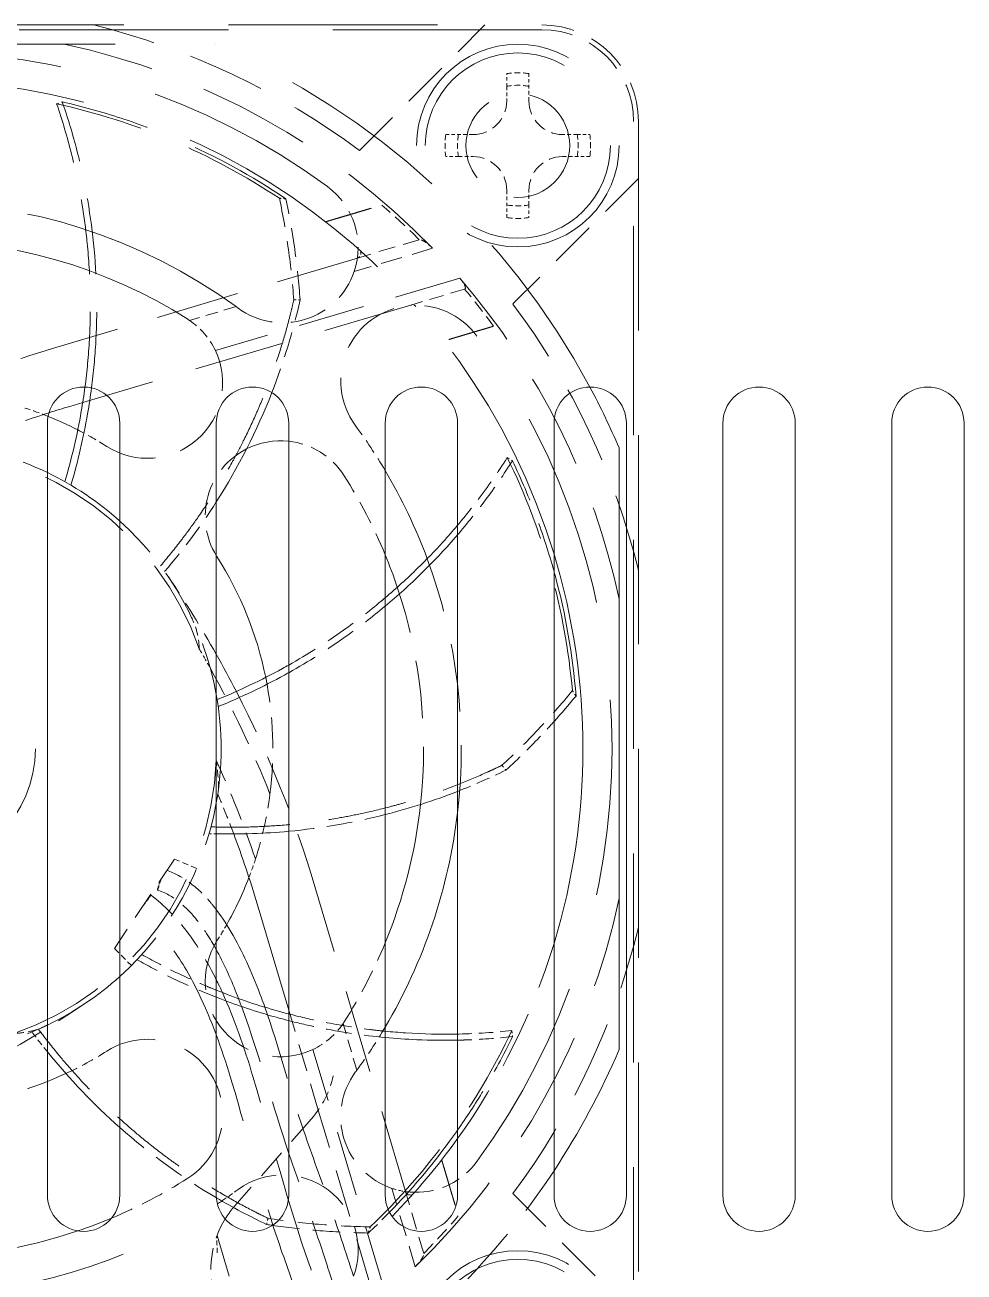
# Model space of a CAD drawing. Header units: millimetres. Extents: x 24 to 1656, y 24 to 1164.
# Drawn here: x 1317.8 to 1356.7, y 438.4 to 490.1 of the extents above; entities that cross this region are included whole.
import ezdxf

# ---------------------------------------------------------------- set-up
doc = ezdxf.new("R2010")
doc.units = ezdxf.units.MM
doc.header["$LTSCALE"] = 4
doc.linetypes.add('HIDDEN', pattern=[9.525, 6.35, -3.175])
doc.layers.add('가는파선_A3', color=7, linetype='HIDDEN', lineweight=13, true_color=0x008000)
doc.layers.add('굵은실선_A3', color=7, linetype='Continuous', lineweight=18)

msp = doc.modelspace()

# ---------------------------------------------------------------- linework, layer by layer
at = {"layer": '가는파선_A3', "ltscale": 0.341207}
for p, q in [((1287.192, 490.066), (1339.192, 490.066)), ((1339.192, 489.866), (1287.192, 489.866)), ((1342.992, 434.066), (1342.992, 486.066)), ((1343.192, 486.066), (1343.192, 434.066))]:
    msp.add_line(p, q, dxfattribs=at)
at = {"layer": '가는파선_A3', "ltscale": 0.07591}
for p, q in [((1331.627, 484.865), (1336.828, 490.066)), ((1343.192, 483.703), (1337.991, 478.501)), ((1337.991, 441.632), (1343.192, 436.43))]:
    msp.add_line(p, q, dxfattribs=at)
at = {"layer": '가는파선_A3', "ltscale": 0.327214}
msp.add_line((1300.725, 489.266), (1325.659, 489.266), dxfattribs=at)
at = {"layer": '가는파선_A3', "ltscale": 0.005341}
for p, q in [((1337.734, 487.524), (1337.734, 488.051)), ((1338.649, 488.051), (1338.649, 487.524)), ((1335.208, 485.524), (1335.734, 485.524)), ((1340.65, 485.524), (1341.176, 485.524)), ((1335.734, 484.609), (1335.208, 484.609)), ((1341.176, 484.609), (1340.65, 484.609)), ((1337.734, 482.082), (1337.734, 482.609)), ((1338.649, 482.609), (1338.649, 482.082))]:
    msp.add_line(p, q, dxfattribs=at)
at = {"layer": '가는파선_A3', "ltscale": 0.006104}
for p, q in [((1337.734, 487.524), (1337.734, 486.924)), ((1338.649, 486.924), (1338.649, 487.524)), ((1336.334, 485.524), (1335.734, 485.524)), ((1340.65, 485.524), (1340.049, 485.524)), ((1335.734, 484.609), (1336.334, 484.609)), ((1340.049, 484.609), (1340.65, 484.609)), ((1337.734, 483.209), (1337.734, 482.609)), ((1338.649, 482.609), (1338.649, 483.209))]:
    msp.add_line(p, q, dxfattribs=at)
at = {"layer": '가는파선_A3', "ltscale": 0.003}
for p, q in [((1319.072, 486.796), (1319.308, 486.878)), ((1337.756, 472.135), (1337.967, 472.001)), ((1337.943, 448.386), (1337.97, 448.138))]:
    msp.add_line(p, q, dxfattribs=at)
at = {"layer": '가는파선_A3', "ltscale": 0.034912}
for p, q in [((1334.657, 480.809), (1331.409, 479.845)), ((1333.935, 438.601), (1332.971, 441.849))]:
    msp.add_line(p, q, dxfattribs=at)
at = {"layer": '가는파선_A3', "ltscale": 0.027514}
for p, q in [((1334.105, 481.167), (1331.543, 480.407)), ((1334.292, 439.153), (1333.532, 441.715))]:
    msp.add_line(p, q, dxfattribs=at)
at = {"layer": '가는파선_A3', "ltscale": 0.136128}
for p, q in [((1331.543, 480.407), (1318.905, 476.656)), ((1333.532, 441.715), (1329.781, 454.353))]:
    msp.add_line(p, q, dxfattribs=at)
at = {"layer": '가는파선_A3', "ltscale": 0.109068}
msp.add_line((1335.782, 479.578), (1325.654, 476.572), dxfattribs=at)
at = {"layer": '가는파선_A3', "ltscale": 0.023979}
msp.add_line((1335.988, 479.118), (1333.754, 478.455), dxfattribs=at)
at = {"layer": '가는파선_A3', "ltscale": 0.146491}
msp.add_line((1333.754, 478.455), (1320.154, 474.419), dxfattribs=at)
at = {"layer": '가는파선_A3', "ltscale": 0.020717}
for p, q in [((1326.514, 478.392), (1324.582, 477.819)), ((1331.518, 446.745), (1330.945, 448.676))]:
    msp.add_line(p, q, dxfattribs=at)
at = {"layer": '가는파선_A3', "ltscale": 0.046038}
msp.add_line((1323.962, 455.495), (1321.465, 451.793), dxfattribs=at)
at = {"layer": '가는파선_A3', "ltscale": 0.010233}
for p, q in [((1324.882, 455.104), (1323.962, 455.495)), ((1321.465, 451.793), (1322.172, 451.086))]:
    msp.add_line(p, q, dxfattribs=at)
at = {"layer": '가는파선_A3', "ltscale": 0.044533}
msp.add_line((1329.921, 445.096), (1328.692, 449.237), dxfattribs=at)
at = {"layer": '가는파선_A3', "ltscale": 0.106998}
msp.add_line((1332.647, 437.669), (1329.698, 447.604), dxfattribs=at)
at = {"layer": '가는파선_A3', "ltscale": 0.078388}
msp.add_line((1332.082, 437.814), (1329.921, 445.096), dxfattribs=at)
at = {"layer": '가는파선_A3', "ltscale": 0.049576}
msp.add_line((1329.639, 444.736), (1326.463, 441.127), dxfattribs=at)
at = {"layer": '가는파선_A3', "ltscale": 0.069604}
msp.add_line((1325.725, 439.901), (1327.645, 433.435), dxfattribs=at)
at = {"layer": '가는파선_A3', "ltscale": 0.346317}
for centre in [(1338.192, 485.066), (1338.192, 435.066)]:
    msp.add_circle(centre, 4.2, dxfattribs=at)
at = {"layer": '가는파선_A3', "ltscale": 0.316633}
for centre in [(1338.192, 485.066), (1338.192, 435.066)]:
    msp.add_circle(centre, 3.84, dxfattribs=at)
at = {"layer": '가는파선_A3', "ltscale": 0.139492}
msp.add_circle((1338.192, 485.066), 2.15, dxfattribs=at)
at = {"layer": '가는파선_A3', "ltscale": 0.412282}
msp.add_circle((1313.192, 460.066), 5, dxfattribs=at)
at = {"layer": '가는파선_A3', "ltscale": 0.126759}
for start, end in [(53.3738, 76.1376), (13.8624, 36.6262), (323.3738, 346.1376)]:
    msp.add_arc((1313.192, 460.066), 30.9, start, end, dxfattribs=at)
at = {"layer": '가는파선_A3', "ltscale": 0.064826}
msp.add_arc((1339.192, 486.066), 4, 0, 90, dxfattribs=at)
at = {"layer": '가는파선_A3', "ltscale": 0.06158}
msp.add_arc((1339.192, 486.066), 3.8, 0, 90, dxfattribs=at)
at = {"layer": '가는파선_A3', "ltscale": 0.320319}
for start, end in [(53.7147, 126.2853), (323.7147, 36.2853)]:
    msp.add_arc((1313.192, 460.066), 28.906, start, end, dxfattribs=at)
at = {"layer": '가는파선_A3', "ltscale": 0.182949}
for start, end in [(44.0192, 78.0212), (314.0192, 348.0212)]:
    msp.add_arc((1313.192, 460.066), 29.85, start, end, dxfattribs=at)
at = {"layer": '가는파선_A3', "ltscale": 0.281438}
msp.add_arc((1313.192, 460.066), 31.75, 28.1796, 66.8801, dxfattribs=at)
at = {"layer": '가는파선_A3', "ltscale": 0.009391}
for start, end in [(81.2853, 98.7147), (171.2853, 188.7147), (351.2853, 8.7147), (261.2853, 278.7147)]:
    msp.add_arc((1338.192, 485.066), 3.019, start, end, dxfattribs=at)
at = {"layer": '가는파선_A3', "ltscale": 0.370895}
msp.add_arc((1313.192, 460.066), 27.7, 16.9266, 163.0734, dxfattribs=at)
at = {"layer": '가는파선_A3', "ltscale": 0.009408}
for start, end in [(79.4566, 100.5434), (169.4566, 190.5434), (349.4566, 10.5434), (259.4566, 280.5434)]:
    msp.add_arc((1338.192, 485.066), 2.5, start, end, dxfattribs=at)
at = {"layer": '가는파선_A3', "ltscale": 0.022624}
for centre, start, end in [((1336.334, 486.924), 270, 0), ((1340.049, 486.924), 180, 270), ((1336.334, 483.209), 0, 90), ((1340.049, 483.209), 90, 180)]:
    msp.add_arc(centre, 1.4, start, end, dxfattribs=at)
at = {"layer": '가는파선_A3', "ltscale": 0.040725}
msp.add_arc((1328.449, 480.848), 3.125, 341.2781, 53.7147, dxfattribs=at)
at = {"layer": '가는파선_A3', "ltscale": 0.375188}
msp.add_arc((1313.192, 460.066), 22.656, 53.9852, 126.2853, dxfattribs=at)
at = {"layer": '가는파선_A3', "ltscale": 0.021731}
for start, end in [(45.2552, 49.3296), (315.2552, 319.3296)]:
    msp.add_arc((1313.192, 460.066), 29.709, start, end, dxfattribs=at)
at = {"layer": '가는파선_A3', "ltscale": 0.313504}
msp.add_arc((1313.192, 460.066), 21.094, 57.5559, 122.4441, dxfattribs=at)
at = {"layer": '가는파선_A3', "ltscale": 0.004292}
msp.add_arc((1331.486, 480.598), 0.2, 286.53, 48.2979, dxfattribs=at)
at = {"layer": '가는파선_A3', "ltscale": 0.060522}
for centre, start, end in [((1328.449, 480.848), 233.7147, 341.2781), ((1333.974, 444.809), 143.7147, 251.2781)]:
    msp.add_arc(centre, 3.125, start, end, dxfattribs=at)
at = {"layer": '가는파선_A3', "ltscale": 0.155157}
msp.add_arc((1313.192, 460.066), 29.85, 11.9788, 40.8184, dxfattribs=at)
at = {"layer": '가는파선_A3', "ltscale": 0.041487}
msp.add_arc((1303.787, 484.302), 25.996, 338.6243, 347.4944, dxfattribs=at)
at = {"layer": '가는파선_A3', "ltscale": 0.020058}
msp.add_arc((1313.192, 460.066), 29.709, 36.1247, 39.8869, dxfattribs=at)
at = {"layer": '가는파선_A3', "ltscale": 0.001005}
for start, end in [(53.7147, 53.9852), (323.7147, 323.9852)]:
    msp.add_arc((1313.192, 460.066), 22.656, start, end, dxfattribs=at)
at = {"layer": '가는파선_A3', "ltscale": 0.101347}
for centre, start, end in [((1333.974, 475.324), 36.2853, 216.2853), ((1322.832, 444.902), 302.4441, 122.4441)]:
    msp.add_arc(centre, 3.125, start, end, dxfattribs=at)
at = {"layer": '가는파선_A3', "ltscale": 0.002248}
msp.add_arc((1333.811, 478.263), 0.2, 41.4293, 106.53, dxfattribs=at)
at = {"layer": '가는파선_A3', "ltscale": 0.00081664}
for centre, start, end in [((1322.832, 475.231), 55.9294, 57.5559), ((1328.356, 450.427), 325.9294, 327.5559)]:
    msp.add_arc(centre, 3.125, start, end, dxfattribs=at)
at = {"layer": '가는파선_A3', "ltscale": 0.017089}
for centre, start, end in [((1322.832, 475.231), 25.4307, 55.9294), ((1328.356, 450.427), 295.4307, 325.9294)]:
    msp.add_arc(centre, 3.125, start, end, dxfattribs=at)
at = {"layer": '가는파선_A3', "ltscale": 0.083242}
for centre, start, end in [((1322.832, 475.231), 237.5559, 25.4307), ((1328.356, 450.427), 147.5559, 295.4307)]:
    msp.add_arc(centre, 3.125, start, end, dxfattribs=at)
at = {"layer": '가는파선_A3', "ltscale": 0.01046}
msp.add_arc((1313.192, 460.066), 14.844, 68.1401, 72.0846, dxfattribs=at)
at = {"layer": '가는파선_A3', "ltscale": 0.023106}
msp.add_arc((1313.192, 460.066), 22.656, 30.6059, 36.2853, dxfattribs=at)
at = {"layer": '가는파선_A3', "ltscale": 0.014275}
msp.add_arc((1313.192, 460.066), 14.844, 57.5559, 62.9255, dxfattribs=at)
at = {"layer": '가는파선_A3', "ltscale": 0.154256}
for start, end in [(19.384, 87.8532), (289.384, 357.8532)]:
    msp.add_arc((1313.192, 460.066), 12.5, start, end, dxfattribs=at)
at = {"layer": '가는파선_A3', "ltscale": 0.043143}
for start, end in [(64.3374, 83.2169), (276.7831, 295.6626)]:
    msp.add_arc((1313.192, 460.066), 12.7, start, end, dxfattribs=at)
at = {"layer": '가는파선_A3', "ltscale": 0.053277}
msp.add_arc((1328.356, 469.706), 3.125, 116.8058, 211.5142, dxfattribs=at)
at = {"layer": '가는파선_A3', "ltscale": 0.028861}
msp.add_arc((1328.356, 469.706), 3.125, 32.4441, 83.8294, dxfattribs=at)
at = {"layer": '가는파선_A3', "ltscale": 0.038053}
for start, end in [(22.4153, 32.4441), (327.5559, 337.5847)]:
    msp.add_arc((1313.192, 460.066), 21.094, start, end, dxfattribs=at)
at = {"layer": '가는파선_A3', "ltscale": 0.037095}
msp.add_arc((1303.787, 484.302), 25.996, 319.4865, 327.42, dxfattribs=at)
at = {"layer": '가는파선_A3', "ltscale": 0.086493}
for start, end in [(10.1818, 47.9876), (312.0124, 349.8182)]:
    msp.add_arc((1313.192, 460.066), 12.7, start, end, dxfattribs=at)
at = {"layer": '가는파선_A3', "ltscale": 0.110566}
msp.add_arc((1313.192, 460.066), 22.656, 353.267, 20.3507, dxfattribs=at)
at = {"layer": '가는파선_A3', "ltscale": 0.094194}
msp.add_arc((1313.192, 460.066), 21.094, 353.7186, 18.505, dxfattribs=at)
at = {"layer": '가는파선_A3', "ltscale": 0.009636}
msp.add_arc((1285.147, 441.101), 46.056, 28.9517, 30.1238, dxfattribs=at)
at = {"layer": '가는파선_A3', "ltscale": 0.050099}
msp.add_arc((1313.192, 460.066), 14.844, 352.7457, 11.4969, dxfattribs=at)
at = {"layer": '가는파선_A3', "ltscale": 0.022549}
msp.add_arc((1326.276, 482.531), 25.996, 291.2351, 296.0659, dxfattribs=at)
at = {"layer": '가는파선_A3', "ltscale": 0.028441}
msp.add_arc((1313.192, 460.066), 14.844, 342.0846, 352.7457, dxfattribs=at)
at = {"layer": '가는파선_A3', "ltscale": 0.041889}
msp.add_arc((1326.276, 482.531), 25.996, 275.3319, 284.2879, dxfattribs=at)
at = {"layer": '가는파선_A3', "ltscale": 0.002967}
msp.add_arc((1326.276, 482.531), 25.996, 268.058, 268.7121, dxfattribs=at)
at = {"layer": '가는파선_A3', "ltscale": 0.008303}
msp.add_arc((1313.192, 460.066), 14.844, 338.9459, 342.0846, dxfattribs=at)
at = {"layer": '가는파선_A3', "ltscale": 0.008038}
msp.add_arc((1313.192, 460.066), 14.844, 327.5559, 330.5957, dxfattribs=at)
at = {"layer": '가는파선_A3', "ltscale": 0.093593}
msp.add_arc((1313.192, 460.066), 27.7, 324.3187, 343.0734, dxfattribs=at)
at = {"layer": '가는파선_A3', "ltscale": 0.010711}
msp.add_arc((1338.913, 463.843), 25.996, 216.6294, 218.9353, dxfattribs=at)
at = {"layer": '가는파선_A3', "ltscale": 0.022001}
msp.add_arc((1313.192, 460.066), 22.656, 323.9852, 329.3941, dxfattribs=at)
at = {"layer": '가는파선_A3', "ltscale": 0.019978}
msp.add_arc((1313.192, 460.066), 14.844, 294.9444, 302.4441, dxfattribs=at)
at = {"layer": '가는파선_A3', "ltscale": 0.042595}
msp.add_arc((1313.192, 460.066), 14.844, 275.7998, 291.7481, dxfattribs=at)
at = {"layer": '가는파선_A3', "ltscale": 0.020763}
msp.add_arc((1326.636, 447.378), 4, 318.6553, 347.575, dxfattribs=at)
at = {"layer": '가는파선_A3', "ltscale": 0.051134}
msp.add_arc((1338.913, 463.843), 25.996, 228.5127, 239.4404, dxfattribs=at)
at = {"layer": '가는파선_A3', "ltscale": 0.030793}
msp.add_arc((1333.974, 444.809), 3.125, 268.9014, 323.7147, dxfattribs=at)
at = {"layer": '가는파선_A3', "ltscale": 0.097636}
msp.add_arc((1313.192, 460.066), 31.75, 309.5106, 326.579, dxfattribs=at)
at = {"layer": '가는파선_A3', "ltscale": 0.036754}
msp.add_arc((1313.192, 460.066), 21.094, 292.7567, 302.4441, dxfattribs=at)
at = {"layer": '가는파선_A3', "ltscale": 0.082489}
msp.add_arc((1328.449, 439.285), 3.125, 339.7456, 126.2853, dxfattribs=at)
at = {"layer": '가는파선_A3', "ltscale": 0.00847}
msp.add_arc((1313.192, 460.066), 22.656, 304.1879, 306.2853, dxfattribs=at)
at = {"layer": '가는파선_A3', "ltscale": 0.007195}
msp.add_arc((1333.974, 444.809), 3.125, 251.2781, 264.221, dxfattribs=at)
at = {"layer": '가는파선_A3', "ltscale": 0.001035}
msp.add_arc((1333.724, 441.772), 0.2, 196.53, 228.0059, dxfattribs=at)
at = {"layer": '가는파선_A3', "ltscale": 0.348959}
msp.add_arc((1313.192, 460.066), 22.656, 236.3772, 303.6228, dxfattribs=at)
at = {"layer": '가는파선_A3', "ltscale": 0.000870772}
msp.add_arc((1329.466, 438.484), 4, 138.6553, 140.001, dxfattribs=at)
at = {"layer": '가는파선_A3', "ltscale": 0.385675}
msp.add_arc((1313.192, 460.066), 27.7, 224.4088, 315.5912, dxfattribs=at)
at = {"layer": '가는파선_A3', "ltscale": 0.034641}
msp.add_arc((1329.466, 438.484), 4, 148.3727, 196.53, dxfattribs=at)
at = {"layer": '가는파선_A3', "ltscale": 0.143827}
msp.add_arc((1313.192, 460.066), 21.094, 250.8615, 288.6944, dxfattribs=at)
at = {"layer": '가는파선_A3', "ltscale": 0.05454}
msp.add_ellipse((1323.626, 450.075), major_axis=(-31.897, -15.101), ratio=0.753423, start_param=4.509621, end_param=4.660039, dxfattribs=at)
at = {"layer": '가는파선_A3', "ltscale": 0.040599}
msp.add_ellipse((1323.557, 450.07), major_axis=(-29.496, -14.079), ratio=0.73627, start_param=4.528631, end_param=4.649589, dxfattribs=at)
at = {"layer": '가는파선_A3', "ltscale": 0.0389}
msp.add_ellipse((1303.2, 449.632), major_axis=(15.101, -31.897), ratio=0.753423, start_param=1.665775, end_param=1.773251, dxfattribs=at)
at = {"layer": '가는파선_A3', "ltscale": 0.059453}
msp.add_ellipse((1303.368, 449.715), major_axis=(14.832, -31.314), ratio=0.747569, start_param=1.488529, end_param=1.654943, dxfattribs=at)
at = {"layer": '가는파선_A3', "ltscale": 0.090171}
msp.add_ellipse((1303.2, 449.632), major_axis=(15.101, -31.897), ratio=0.753423, start_param=1.368029, end_param=1.616169, dxfattribs=at)
at = {"layer": '가는파선_A3', "ltscale": 0.045501}
msp.add_ellipse((1303.38, 449.743), major_axis=(14.187, -29.879), ratio=0.737079, start_param=1.417025, end_param=1.55072, dxfattribs=at)
at = {"layer": '가는파선_A3', "ltscale": 0.018364}
msp.add_ellipse((1303.195, 449.701), major_axis=(14.079, -29.496), ratio=0.73627, start_param=1.453221, end_param=1.507997, dxfattribs=at)
at = {"layer": '가는파선_A3', "ltscale": 0.007962}
msp.add_ellipse((1323.384, 454.639), major_axis=(-0.133, -0.43), ratio=0.025683, start_param=6.204872, end_param=7.938655, dxfattribs=at)
at = {"layer": '가는파선_A3', "ltscale": 0.006446}
msp.add_ellipse((1323.384, 454.639), major_axis=(-0.133, -0.43), ratio=0.025683, start_param=4.797062, end_param=6.204872, dxfattribs=at)
at = {"layer": '가는파선_A3', "ltscale": 0.00587}
msp.add_ellipse((1322.713, 453.644), major_axis=(0.272, 0.359), ratio=0.013736, start_param=4.467641, end_param=5.751454, dxfattribs=at)
at = {"layer": '가는파선_A3', "ltscale": 0.008539}
msp.add_ellipse((1322.713, 453.644), major_axis=(0.272, 0.359), ratio=0.013736, start_param=5.751454, end_param=7.609233, dxfattribs=at)
at = {"layer": '가는파선_A3', "ltscale": 0.067132}
msp.add_ellipse((1302.758, 470.058), major_axis=(-31.897, -15.101), ratio=0.753423, start_param=1.588296, end_param=1.773251, dxfattribs=at)
at = {"layer": '가는파선_A3', "ltscale": 0.122886}
msp.add_open_spline([(1320.247, 475.059), (1320.334, 475.712), (1320.395, 476.368), (1320.467, 477.684), (1320.478, 478.344), (1320.449, 479.68), (1320.407, 480.357), (1320.288, 481.529), (1320.223, 482.028), (1320.025, 483.257), (1319.875, 483.985), (1319.516, 485.41), (1319.308, 486.108), (1319.072, 486.796)], degree=3, knots=[-1.187959, -1.187959, -1.187959, -1.187959, -0.990921, -0.990921, -0.793671, -0.793671, -0.591074, -0.591074, -0.440749, -0.440749, -0.218193, -0.218193, 0, 0, 0, 0], dxfattribs=at)
at = {"layer": '가는파선_A3', "ltscale": 0.169382}
for points in [[(1328.306, 482.883), (1326.906, 483.81), (1325.425, 484.607), (1322.318, 485.924), (1320.713, 486.435), (1319.072, 486.796)], [(1340.454, 462.476), (1340.306, 464.148), (1340.006, 465.803), (1339.098, 469.053), (1338.497, 470.627), (1337.756, 472.135)], [(1332.074, 440.254), (1333.288, 441.413), (1334.395, 442.679), (1336.37, 445.415), (1337.226, 446.867), (1337.943, 448.386)]]:
    msp.add_open_spline(points, degree=3, knots=[0.000005, 0.000005, 0.000005, 0.000005, 0.818078, 0.818078, 1.636149, 1.636149, 1.636149, 1.636149], dxfattribs=at)
at = {"layer": '가는파선_A3', "ltscale": 0.124129}
msp.add_open_spline([(1320.518, 475.024), (1320.602, 475.668), (1320.662, 476.314), (1320.734, 477.63), (1320.744, 478.299), (1320.698, 480.335), (1320.56, 481.697), (1320.195, 483.698), (1320.05, 484.351), (1319.713, 485.631), (1319.522, 486.258), (1319.308, 486.878)], degree=3, knots=[-1.201425, -1.201425, -1.201425, -1.201425, -1.006941, -1.006941, -0.806715, -0.806715, -0.397022, -0.397022, -0.196668, -0.196668, 0, 0, 0, 0], dxfattribs=at)
at = {"layer": '가는파선_A3', "ltscale": 0.170054}
msp.add_open_spline([(1328.574, 482.862), (1327.168, 483.81), (1325.678, 484.627), (1323.337, 485.641), (1322.549, 485.939), (1320.945, 486.465), (1320.129, 486.69), (1319.308, 486.878)], degree=3, knots=[0.000005, 0.000005, 0.000005, 0.000005, 0.823988, 0.823988, 1.234515, 1.234515, 1.647972, 1.647972, 1.647972, 1.647972], dxfattribs=at)
at = {"layer": '가는파선_A3', "ltscale": 0.047498}
for points in [[(1328.306, 482.883), (1328.457, 482.177), (1328.583, 481.469), (1328.683, 480.764), (1328.782, 480.064), (1328.856, 479.366), (1328.904, 478.672)], [(1340.454, 462.476), (1339.996, 461.917), (1339.521, 461.378), (1339.033, 460.86), (1338.547, 460.346), (1338.047, 459.853), (1337.535, 459.382)], [(1332.074, 440.254), (1331.351, 440.264), (1330.633, 440.299), (1329.924, 440.358), (1329.219, 440.417), (1328.521, 440.501), (1327.835, 440.608)]]:
    msp.add_open_spline(points, degree=3, knots=[-0.4606534, -0.4606534, -0.4606534, -0.4606534, -0.2296448, -0.2296448, -0.2296448, 0, 0, 0, 0], dxfattribs=at)
at = {"layer": '가는파선_A3', "ltscale": 0.003022}
for points in [[(1328.574, 482.862), (1328.484, 482.869), (1328.395, 482.876), (1328.306, 482.883)], [(1340.605, 462.254), (1340.555, 462.328), (1340.504, 462.402), (1340.454, 462.476)], [(1331.993, 439.998), (1332.02, 440.083), (1332.047, 440.169), (1332.074, 440.254)]]:
    msp.add_open_spline(points, degree=3, dxfattribs=at)
at = {"layer": '가는파선_A3', "ltscale": 0.047195}
msp.add_open_spline([(1329.166, 478.673), (1329.117, 479.363), (1329.044, 480.057), (1328.946, 480.754), (1328.847, 481.455), (1328.723, 482.159), (1328.574, 482.862)], degree=3, knots=[0, 0, 0, 0, 0.2280885, 0.2280885, 0.2280885, 0.4577757, 0.4577757, 0.4577757, 0.4577757], dxfattribs=at)
at = {"layer": '가는파선_A3', "ltscale": 0.077434}
for points, weights in [([(1330.227, 481.909), (1331.349, 482.242), (1332.553, 482.6)], [1.0003206302, 1.00125983531, 1.0004092696]), ([(1335.035, 443.032), (1335.368, 441.909), (1335.725, 440.705)], [1.00032059662, 1.00125968925, 1.00040901129])]:
    msp.add_rational_spline(points, weights, degree=2, dxfattribs=at)
at = {"layer": '가는파선_A3', "ltscale": 0.009158}
for points in [[(1334.657, 480.809), (1334.64, 480.827), (1334.622, 480.845), (1334.553, 480.912), (1334.495, 480.962), (1334.383, 481.049), (1334.328, 481.086), (1334.238, 481.137), (1334.195, 481.156), (1334.138, 481.17), (1334.119, 481.171), (1334.105, 481.167)], [(1333.935, 438.601), (1333.953, 438.619), (1333.97, 438.636), (1334.037, 438.706), (1334.088, 438.764), (1334.175, 438.876), (1334.211, 438.93), (1334.262, 439.02), (1334.282, 439.063), (1334.296, 439.12), (1334.296, 439.139), (1334.292, 439.153)]]:
    msp.add_open_spline(points, degree=3, knots=[0.07208224, 0.07208224, 0.07208224, 0.07208224, 0.0793322, 0.0793322, 0.10129348, 0.10129348, 0.12325475, 0.12325475, 0.14396458, 0.14396458, 0.15775775, 0.15775775, 0.15775775, 0.15775775], dxfattribs=at)
at = {"layer": '가는파선_A3', "ltscale": 0.008249}
msp.add_open_spline([(1335.988, 479.118), (1335.993, 479.119), (1335.998, 479.122), (1336.002, 479.125), (1336.015, 479.136), (1336.021, 479.159), (1336.01, 479.223), (1335.994, 479.265), (1335.947, 479.357), (1335.912, 479.411), (1335.844, 479.504), (1335.813, 479.542), (1335.782, 479.578)], degree=3, knots=[0.31733555, 0.31733555, 0.31733555, 0.31733555, 0.32304745, 0.32304745, 0.32304745, 0.34220632, 0.34220632, 0.36136519, 0.36136519, 0.38139821, 0.38139821, 0.39512989, 0.39512989, 0.39512989, 0.39512989], dxfattribs=at)
at = {"layer": '가는파선_A3', "ltscale": 0.128561}
for points in [[(1323.379, 467.65), (1323.656, 467.974), (1323.925, 468.305), (1324.185, 468.643), (1324.245, 468.721), (1324.304, 468.798), (1324.363, 468.876), (1324.561, 469.139), (1324.754, 469.406), (1324.942, 469.676), (1325.184, 470.025), (1325.418, 470.379), (1325.642, 470.739), (1325.671, 470.785), (1325.7, 470.832), (1325.729, 470.878), (1325.952, 471.241), (1326.166, 471.609), (1326.37, 471.982), (1326.523, 472.26), (1326.67, 472.54), (1326.812, 472.823), (1326.994, 473.186), (1327.167, 473.553), (1327.332, 473.924), (1327.415, 474.113), (1327.497, 474.304), (1327.576, 474.495), (1327.663, 474.704), (1327.747, 474.914), (1327.828, 475.126), (1327.894, 475.296), (1327.957, 475.467), (1328.019, 475.639), (1328.155, 476.017), (1328.283, 476.399), (1328.401, 476.784), (1328.517, 477.159), (1328.623, 477.536), (1328.721, 477.916), (1328.753, 478.037), (1328.783, 478.159), (1328.813, 478.281), (1328.844, 478.411), (1328.875, 478.542), (1328.904, 478.672)], [(1325.473, 456.83), (1325.899, 456.816), (1326.325, 456.812), (1326.752, 456.819), (1326.849, 456.82), (1326.947, 456.823), (1327.045, 456.825), (1327.374, 456.834), (1327.703, 456.85), (1328.032, 456.871), (1328.455, 456.899), (1328.877, 456.938), (1329.299, 456.987), (1329.353, 456.993), (1329.407, 456.999), (1329.461, 457.006), (1329.884, 457.058), (1330.305, 457.12), (1330.724, 457.193), (1331.037, 457.247), (1331.348, 457.306), (1331.657, 457.372), (1332.055, 457.456), (1332.45, 457.549), (1332.842, 457.652), (1333.043, 457.704), (1333.242, 457.759), (1333.441, 457.816), (1333.659, 457.879), (1333.875, 457.944), (1334.091, 458.012), (1334.265, 458.067), (1334.439, 458.124), (1334.611, 458.183), (1334.992, 458.313), (1335.37, 458.451), (1335.745, 458.598), (1336.11, 458.742), (1336.471, 458.894), (1336.829, 459.054), (1336.944, 459.105), (1337.058, 459.157), (1337.172, 459.21), (1337.294, 459.267), (1337.415, 459.324), (1337.535, 459.382)], [(1318.318, 448.447), (1318.573, 448.105), (1318.836, 447.769), (1319.107, 447.44), (1319.169, 447.365), (1319.232, 447.29), (1319.295, 447.215), (1319.507, 446.963), (1319.724, 446.716), (1319.946, 446.472), (1320.232, 446.159), (1320.525, 445.852), (1320.826, 445.553), (1320.865, 445.515), (1320.904, 445.477), (1320.943, 445.438), (1321.247, 445.14), (1321.558, 444.85), (1321.876, 444.567), (1322.113, 444.357), (1322.354, 444.151), (1322.598, 443.949), (1322.911, 443.691), (1323.231, 443.441), (1323.556, 443.198), (1323.722, 443.074), (1323.889, 442.952), (1324.058, 442.832), (1324.242, 442.701), (1324.429, 442.572), (1324.617, 442.446), (1324.768, 442.344), (1324.921, 442.244), (1325.074, 442.146), (1325.413, 441.929), (1325.757, 441.719), (1326.106, 441.518), (1326.445, 441.323), (1326.79, 441.135), (1327.138, 440.955), (1327.25, 440.897), (1327.362, 440.84), (1327.474, 440.784), (1327.594, 440.724), (1327.714, 440.665), (1327.835, 440.608)]]:
    msp.add_open_spline(points, degree=3, knots=[0, 0, 0, 0, 0.102801, 0.102801, 0.102801, 0.126379, 0.126379, 0.126379, 0.205728, 0.205728, 0.205728, 0.307942, 0.307942, 0.307942, 0.321123, 0.321123, 0.321123, 0.423691, 0.423691, 0.423691, 0.5, 0.5, 0.5, 0.597791, 0.597791, 0.597791, 0.647652, 0.647652, 0.647652, 0.702196, 0.702196, 0.702196, 0.746152, 0.746152, 0.746152, 0.843098, 0.843098, 0.843098, 0.937528, 0.937528, 0.937528, 0.967779, 0.967779, 0.967779, 1, 1, 1, 1], dxfattribs=at)
at = {"layer": '가는파선_A3', "ltscale": 0.003054}
for points in [[(1328.904, 478.672), (1328.948, 478.672), (1328.992, 478.673), (1329.079, 478.673), (1329.122, 478.673), (1329.166, 478.673)], [(1337.535, 459.382), (1337.562, 459.348), (1337.59, 459.315), (1337.644, 459.247), (1337.672, 459.213), (1337.699, 459.179)], [(1327.835, 440.608), (1327.825, 440.565), (1327.816, 440.523), (1327.797, 440.438), (1327.787, 440.395), (1327.778, 440.353)]]:
    msp.add_open_spline(points, degree=3, knots=[0.00003382, 0.00003382, 0.00003382, 0.00003382, 0.01529018, 0.01529018, 0.03056016, 0.03056016, 0.03056016, 0.03056016], dxfattribs=at)
at = {"layer": '가는파선_A3', "ltscale": 0.076533}
msp.add_rational_spline([(1337.189, 477.581), (1336.126, 477.266), (1335.135, 476.972)], [1.00032215981, 1.00098146122, 1.00024688164], degree=2, dxfattribs=at)
at = {"layer": '가는파선_A3', "ltscale": 0.035933}
msp.add_open_spline([(1335.692, 469.328), (1335.973, 469.66), (1336.245, 469.999), (1336.949, 470.923), (1337.366, 471.521), (1337.756, 472.135)], degree=3, knots=[-0.3485789, -0.3485789, -0.3485789, -0.3485789, -0.2181926, -0.2181926, 0, 0, 0, 0], dxfattribs=at)
at = {"layer": '가는파선_A3', "ltscale": 0.039402}
msp.add_open_spline([(1335.692, 468.934), (1336.096, 469.402), (1336.483, 469.885), (1337.245, 470.907), (1337.616, 471.447), (1337.967, 472.001)], degree=3, knots=[-0.3822482, -0.3822482, -0.3822482, -0.3822482, -0.1966678, -0.1966678, 0, 0, 0, 0], dxfattribs=at)
at = {"layer": '가는파선_A3', "ltscale": 0.081972}
msp.add_open_spline([(1339.692, 467.415), (1339.48, 468.18), (1339.236, 468.932), (1338.665, 470.464), (1338.333, 471.242), (1337.967, 472.001)], degree=3, knots=[0.8497754, 0.8497754, 0.8497754, 0.8497754, 1.2345151, 1.2345151, 1.6479723, 1.6479723, 1.6479723, 1.6479723], dxfattribs=at)
at = {"layer": '가는파선_A3', "ltscale": 0.050349}
msp.add_open_spline([(1328.692, 463.537), (1329.475, 463.978), (1330.233, 464.46), (1331.502, 465.363), (1332.025, 465.766), (1332.585, 466.233), (1332.639, 466.278), (1332.692, 466.323)], degree=3, knots=[-1.2595016, -1.2595016, -1.2595016, -1.2595016, -0.9909202, -0.9909202, -0.7936701, -0.7936701, -0.7727278, -0.7727278, -0.7727278, -0.7727278], dxfattribs=at)
at = {"layer": '가는파선_A3', "ltscale": 0.050171}
msp.add_open_spline([(1328.692, 463.221), (1329.515, 463.681), (1330.313, 464.186), (1331.626, 465.121), (1332.156, 465.53), (1332.676, 465.964), (1332.684, 465.971), (1332.692, 465.977)], degree=3, knots=[-1.2895379, -1.2895379, -1.2895379, -1.2895379, -1.0069407, -1.0069407, -0.806714, -0.806714, -0.8037085, -0.8037085, -0.8037085, -0.8037085], dxfattribs=at)
at = {"layer": '가는파선_A3', "ltscale": 0.0146}
for points, knots in [([(1324.983, 464.215), (1324.983, 464.217), (1324.983, 464.22), (1324.976, 464.419), (1324.959, 464.612), (1324.859, 465.045), (1324.777, 465.28), (1324.639, 465.567)], [-0.1932386, -0.1932386, -0.1932386, -0.1932386, -0.1921194, -0.1921194, -0.096617, -0.096617, -0.000001, -0.000001, -0.000001, -0.000001]), ([(1317.341, 448.275), (1317.343, 448.275), (1317.345, 448.275), (1317.544, 448.283), (1317.737, 448.3), (1318.17, 448.399), (1318.405, 448.481), (1318.693, 448.619)], [-0.1932387, -0.1932387, -0.1932387, -0.1932387, -0.1921195, -0.1921195, -0.096617, -0.096617, -0.000001, -0.000001, -0.000001, -0.000001])]:
    msp.add_open_spline(points, degree=3, knots=knots, dxfattribs=at)
at = {"layer": '가는파선_A3', "ltscale": 0.031737}
msp.add_open_spline([(1337.699, 459.179), (1338.208, 459.647), (1338.705, 460.137), (1339.188, 460.648), (1339.358, 460.827), (1339.526, 461.009), (1339.692, 461.194)], degree=3, knots=[0, 0, 0, 0, 0.2280885, 0.2280885, 0.2280885, 0.3081468, 0.3081468, 0.3081468, 0.3081468], dxfattribs=at)
at = {"layer": '가는파선_A3', "ltscale": 0.012766}
msp.add_open_spline([(1325.78, 458.387), (1325.79, 458.461), (1325.786, 458.578), (1325.778, 458.761), (1325.767, 458.894), (1325.736, 459.204), (1325.711, 459.4), (1325.684, 459.591), (1325.684, 459.595), (1325.683, 459.598)], degree=3, knots=[-0.1146197, -0.1146197, -0.1146197, -0.1146197, -0.094552, -0.094552, -0.0568269, -0.0568269, 0, 0, 0.0011106, 0.0011106, 0.0011106, 0.0011106], dxfattribs=at)
at = {"layer": '가는파선_A3', "ltscale": 0.027288}
msp.add_open_spline([(1323.646, 455.026), (1323.979, 454.908), (1324.294, 454.733), (1324.895, 454.292), (1325.18, 454.015), (1325.524, 453.614), (1325.609, 453.509), (1325.692, 453.401)], degree=3, knots=[0, 0, 0, 0, 0.1059735, 0.1059735, 0.2236472, 0.2236472, 0.2643945, 0.2643945, 0.2643945, 0.2643945], dxfattribs=at)
at = {"layer": '가는파선_A3', "ltscale": 0.04611}
msp.add_open_spline([(1322.985, 454.003), (1323.548, 453.576), (1324.044, 453.055), (1324.945, 451.872), (1325.344, 451.193), (1325.692, 450.493)], degree=3, knots=[0, 0, 0, 0, 0.211909, 0.211909, 0.4461248, 0.4461248, 0.4461248, 0.4461248], dxfattribs=at)
at = {"layer": '가는파선_A3', "ltscale": 0.036659}
msp.add_open_spline([(1325.692, 451.736), (1325.442, 452.194), (1325.161, 452.638), (1324.626, 453.286), (1324.402, 453.518), (1323.884, 453.929), (1323.578, 454.108), (1323.252, 454.209)], degree=3, knots=[1.54697, 1.54697, 1.54697, 1.54697, 1.7032798, 1.7032798, 1.7989784, 1.7989784, 1.9016391, 1.9016391, 1.9016391, 1.9016391], dxfattribs=at)
at = {"layer": '가는파선_A3', "ltscale": 0.301343}
msp.add_open_spline([(1330.422, 433.754), (1330.421, 433.757), (1330.421, 433.757), (1330.416, 433.769), (1330.413, 433.779), (1330.395, 433.825), (1330.373, 433.88), (1330.307, 434.052), (1330.261, 434.173), (1330.164, 434.426), (1330.12, 434.543), (1329.965, 434.952), (1329.839, 435.285), (1329.516, 436.15), (1329.311, 436.705), (1328.802, 438.103), (1328.499, 438.954), (1327.445, 442.046), (1326.917, 444.39), (1325.842, 447.865), (1325.412, 449.045), (1324.518, 450.813), (1324.137, 451.449), (1323.33, 452.488), (1322.923, 452.917), (1322.461, 453.27)], degree=3, knots=[0, 0, 0, 0, 0.029333, 0.029333, 0.058493, 0.058493, 0.128155, 0.128155, 0.199744, 0.199744, 0.248983, 0.248983, 0.359832, 0.359832, 0.53437, 0.53437, 0.806242, 0.806242, 1.523777, 1.523777, 1.897775, 1.897775, 2.118176, 2.118176, 2.292571, 2.292571, 2.292571, 2.292571], dxfattribs=at)
at = {"layer": '가는파선_A3', "ltscale": 0.037522}
msp.add_open_spline([(1322.404, 451.325), (1322.846, 451.076), (1323.295, 450.841), (1324.206, 450.396), (1324.668, 450.187), (1325.32, 449.915), (1325.506, 449.84), (1325.692, 449.767)], degree=3, knots=[-1.6134298, -1.6134298, -1.6134298, -1.6134298, -1.4615926, -1.4615926, -1.3097123, -1.3097123, -1.2497589, -1.2497589, -1.2497589, -1.2497589], dxfattribs=at)
at = {"layer": '가는파선_A3', "ltscale": 0.035306}
msp.add_open_spline([(1322.602, 451.538), (1323.038, 451.293), (1323.481, 451.061), (1324.379, 450.623), (1324.835, 450.417), (1325.427, 450.169), (1325.559, 450.115), (1325.692, 450.063)], degree=3, knots=[-1.5873425, -1.5873425, -1.5873425, -1.5873425, -1.4381717, -1.4381717, -1.2889463, -1.2889463, -1.2463435, -1.2463435, -1.2463435, -1.2463435], dxfattribs=at)
at = {"layer": '가는파선_A3', "ltscale": 0.190331}
msp.add_open_spline([(1325.943, 449.964), (1326.456, 448.84), (1326.859, 447.665), (1327.985, 443.862), (1328.65, 441.223), (1329.736, 438.167), (1329.915, 437.673), (1330.22, 436.842), (1330.345, 436.503), (1330.593, 435.838), (1330.717, 435.507), (1330.889, 435.053), (1330.945, 434.905), (1331.062, 434.598), (1331.118, 434.451), (1331.196, 434.25), (1331.221, 434.184), (1331.246, 434.12), (1331.252, 434.104), (1331.26, 434.084), (1331.26, 434.084), (1331.261, 434.079)], degree=3, knots=[0.504667, 0.504667, 0.504667, 0.504667, 0.87519, 0.87519, 1.694912, 1.694912, 1.852401, 1.852401, 1.960488, 1.960488, 2.06898, 2.06898, 2.126018, 2.126018, 2.202828, 2.202828, 2.270932, 2.270932, 2.307925, 2.307925, 2.345314, 2.345314, 2.345314, 2.345314], dxfattribs=at)
at = {"layer": '가는파선_A3', "ltscale": 0.136892}
msp.add_open_spline([(1330.765, 437.186), (1330.552, 437.846), (1330.336, 438.509), (1329.741, 440.306), (1329.361, 441.434), (1328.261, 444.503), (1327.72, 446.509), (1326.92, 448.884), (1326.772, 449.303), (1326.613, 449.716)], degree=3, knots=[0, 0, 0, 0, 0.208318, 0.208318, 0.572739, 0.572739, 1.192115, 1.192115, 1.324901, 1.324901, 1.324901, 1.324901], dxfattribs=at)
at = {"layer": '가는파선_A3', "ltscale": 0.121816}
msp.add_open_spline([(1327.704, 449.357), (1328.303, 447.667), (1328.735, 445.921), (1329.664, 443.216), (1330.037, 442.218), (1330.718, 440.224), (1331.05, 439.219), (1331.381, 438.203)], degree=3, knots=[0.717446, 0.717446, 0.717446, 0.717446, 1.255547, 1.255547, 1.575617, 1.575617, 1.896635, 1.896635, 1.896635, 1.896635], dxfattribs=at)
at = {"layer": '가는파선_A3', "ltscale": 0.041933}
msp.add_open_spline([(1328.692, 449.077), (1329.137, 448.96), (1329.585, 448.856), (1330.699, 448.627), (1331.368, 448.517), (1332.257, 448.407), (1332.474, 448.383), (1332.692, 448.362)], degree=3, knots=[-0.9312832, -0.9312832, -0.9312832, -0.9312832, -0.7936701, -0.7936701, -0.591074, -0.591074, -0.5255681, -0.5255681, -0.5255681, -0.5255681], dxfattribs=at)
at = {"layer": '가는파선_A3', "ltscale": 0.041902}
msp.add_open_spline([(1328.692, 448.8), (1329.106, 448.694), (1329.523, 448.598), (1330.851, 448.326), (1331.769, 448.189), (1332.692, 448.101)], degree=3, knots=[-0.9347816, -0.9347816, -0.9347816, -0.9347816, -0.8067145, -0.8067145, -0.5286627, -0.5286627, -0.5286627, -0.5286627], dxfattribs=at)
at = {"layer": '가는파선_A3', "ltscale": 0.023214}
msp.add_open_spline([(1335.692, 448.244), (1335.716, 448.244), (1335.741, 448.245), (1336.493, 448.261), (1337.22, 448.308), (1337.943, 448.386)], degree=3, knots=[-0.2255544, -0.2255544, -0.2255544, -0.2255544, -0.2181926, -0.2181926, 0, 0, 0, 0], dxfattribs=at)
at = {"layer": '가는파선_A3', "ltscale": 0.023497}
msp.add_open_spline([(1335.692, 447.99), (1335.797, 447.992), (1335.903, 447.995), (1336.664, 448.02), (1337.318, 448.067), (1337.97, 448.138)], degree=3, knots=[-0.2283552, -0.2283552, -0.2283552, -0.2283552, -0.1966679, -0.1966679, 0, 0, 0, 0], dxfattribs=at)
at = {"layer": '가는파선_A3', "ltscale": 0.075274}
msp.add_open_spline([(1335.692, 444.255), (1336.071, 444.795), (1336.429, 445.346), (1337.203, 446.634), (1337.605, 447.379), (1337.97, 448.138)], degree=3, knots=[0.9144238, 0.9144238, 0.9144238, 0.9144238, 1.2345151, 1.2345151, 1.6479723, 1.6479723, 1.6479723, 1.6479723], dxfattribs=at)
at = {"layer": '가는파선_A3', "ltscale": 0.091686}
msp.add_open_spline([(1314.244, 440.497), (1314.359, 440.252), (1314.479, 440.008), (1315.223, 438.548), (1315.939, 437.382), (1317.136, 435.736), (1317.55, 435.212), (1318.408, 434.205), (1318.853, 433.722), (1319.314, 433.257)], degree=3, knots=[-0.8879051, -0.8879051, -0.8879051, -0.8879051, -0.806714, -0.806714, -0.3970215, -0.3970215, -0.1966678, -0.1966678, 0, 0, 0, 0], dxfattribs=at)
at = {"layer": '가는파선_A3', "ltscale": 0.092062}
msp.add_open_spline([(1314.433, 440.723), (1314.568, 440.43), (1314.71, 440.138), (1315.164, 439.246), (1315.495, 438.655), (1316.111, 437.65), (1316.386, 437.23), (1317.098, 436.207), (1317.549, 435.617), (1318.49, 434.489), (1318.98, 433.95), (1319.492, 433.433)], degree=3, knots=[-0.8904975, -0.8904975, -0.8904975, -0.8904975, -0.7936701, -0.7936701, -0.591074, -0.591074, -0.440749, -0.440749, -0.2181926, -0.2181926, 0, 0, 0, 0], dxfattribs=at)
at = {"layer": '가는파선_A3', "ltscale": 0.020475}
msp.add_open_spline([(1331.993, 439.998), (1332.292, 440.278), (1332.584, 440.564), (1332.87, 440.857)], degree=3, dxfattribs=at)
at = {"layer": '가는파선_A3', "ltscale": 0.00802}
msp.add_open_spline([(1325.73, 439.181), (1325.73, 439.184), (1325.73, 439.187), (1325.719, 439.413), (1325.719, 439.587), (1325.721, 439.744), (1325.722, 439.794), (1325.724, 439.851), (1325.724, 439.867), (1325.725, 439.886), (1325.725, 439.893), (1325.725, 439.9), (1325.725, 439.901), (1325.725, 439.901)], degree=3, knots=[-0.2046575, -0.2046575, -0.2046575, -0.2046575, -0.2038209, -0.2038209, -0.13688, -0.13688, -0.1174238, -0.1174238, -0.109777, -0.109777, -0.1053801, -0.1053801, -0.1019104, -0.1019104, -0.1019104, -0.1019104], dxfattribs=at)
at = {"layer": '가는파선_A3', "ltscale": 0.044412}
msp.add_open_spline([(1328.02, 440.316), (1328.625, 440.227), (1329.236, 440.157), (1329.855, 440.104), (1330.561, 440.045), (1331.274, 440.009), (1331.993, 439.998)], degree=3, knots=[0.0269374, 0.0269374, 0.0269374, 0.0269374, 0.2280885, 0.2280885, 0.2280885, 0.4577757, 0.4577757, 0.4577757, 0.4577757], dxfattribs=at)
at = {"layer": '굵은실선_A3'}
for p, q in [((1320.154, 474.419), (1319.616, 474.259)), ((1318.692, 441.566), (1318.692, 473.56)), ((1321.692, 473.56), (1321.692, 441.566)), ((1325.692, 441.566), (1325.692, 473.56)), ((1328.692, 473.56), (1328.692, 441.566)), ((1332.692, 441.566), (1332.692, 473.56)), ((1335.692, 473.56), (1335.692, 441.566)), ((1339.692, 441.566), (1339.692, 473.56)), ((1342.692, 473.56), (1342.692, 441.566)), ((1346.692, 441.566), (1346.692, 473.56)), ((1349.692, 473.56), (1349.692, 441.566)), ((1353.692, 441.566), (1353.692, 473.56)), ((1356.692, 473.56), (1356.692, 441.566)), ((1342.392, 472.533), (1342.392, 447.6)), ((1328.692, 449.237), (1327.384, 453.642))]:
    msp.add_line(p, q, dxfattribs=at)
for centre, radius, start, end in [((1320.192, 473.56), 1.5, 360, 180), ((1327.192, 473.56), 1.5, 0, 180), ((1334.192, 473.56), 1.5, 0, 180), ((1341.192, 473.56), 1.5, 360, 180), ((1313.192, 460.066), 31.75, 23.1199, 28.1796), ((1348.192, 473.56), 1.5, 360, 180), ((1355.192, 473.56), 1.5, 360, 180), ((1303.787, 484.302), 25.996, 327.42, 338.6243), ((1313.192, 460.066), 14.844, 62.9255, 68.1401), ((1328.356, 469.706), 3.125, 83.8294, 116.8058), ((1313.192, 460.066), 12.7, 47.9876, 64.3374), ((1313.192, 460.066), 22.656, 20.3507, 30.6059), ((1328.356, 469.706), 3.125, 211.5142, 212.4441), ((1313.192, 460.066), 14.844, 11.4969, 32.4441), ((1313.192, 460.066), 21.094, 18.505, 22.4153), ((1313.192, 460.066), 27.7, 343.0734, 16.9266), ((1313.192, 460.066), 12.7, 349.8182, 10.1818), ((1326.276, 482.531), 25.996, 284.2879, 291.2351), ((1313.192, 460.066), 21.094, 337.5847, 353.7186), ((1313.192, 460.066), 22.656, 329.3941, 353.267), ((1326.276, 482.531), 25.996, 268.7121, 275.3319), ((1313.192, 460.066), 14.844, 330.5957, 338.9459), ((1313.192, 460.066), 12.7, 295.6626, 312.0124), ((1338.913, 463.843), 25.996, 218.9353, 228.5127), ((1313.192, 460.066), 31.75, 326.579, 336.8801), ((1313.192, 460.066), 14.844, 291.7481, 294.9444), ((1313.192, 460.066), 27.7, 315.5912, 324.3187), ((1320.192, 441.566), 1.5, 180, 0), ((1327.192, 441.566), 1.5, 180, 0), ((1338.913, 463.843), 25.996, 239.4404, 244.6373), ((1334.192, 441.566), 1.5, 180, 0), ((1333.724, 441.772), 0.2, 228.0059, 318.2979), ((1333.974, 444.809), 3.125, 264.221, 268.9014), ((1341.192, 441.566), 1.5, 180, 0), ((1348.192, 441.566), 1.5, 180, 0), ((1355.192, 441.566), 1.5, 180, 0), ((1313.192, 460.066), 22.656, 303.6228, 304.1879), ((1329.466, 438.484), 4, 140.001, 148.3727), ((1313.192, 460.066), 21.094, 288.6944, 292.7567)]:
    msp.add_arc(centre, radius, start, end, dxfattribs=at)
for centre, major_axis, ratio, start_param, end_param in [((1323.557, 450.07), (-29.496, -14.079), 0.73627, 4.500845, 4.528631), ((1303.2, 449.632), (15.101, -31.897), 0.753423, 1.616169, 1.665775), ((1303.195, 449.701), (14.079, -29.496), 0.73627, 1.359253, 1.453221)]:
    msp.add_ellipse(centre, major_axis=major_axis, ratio=ratio, start_param=start_param, end_param=end_param, dxfattribs=at)
for points, knots in [([(1319.412, 471.139), (1319.554, 471.618), (1319.682, 472.101), (1319.909, 473.074), (1320.009, 473.565), (1320.152, 474.39), (1320.203, 474.724), (1320.247, 475.059)], [-1.5873425, -1.5873425, -1.5873425, -1.5873425, -1.4381718, -1.4381718, -1.2889465, -1.2889465, -1.1879587, -1.1879587, -1.1879587, -1.1879587]), ([(1319.665, 470.993), (1319.809, 471.479), (1319.938, 471.969), (1320.169, 472.956), (1320.27, 473.453), (1320.418, 474.308), (1320.472, 474.666), (1320.518, 475.024)], [-1.6134298, -1.6134298, -1.6134298, -1.6134298, -1.4615926, -1.4615926, -1.3097123, -1.3097123, -1.2014247, -1.2014247, -1.2014247, -1.2014247]), ([(1332.692, 466.323), (1333.155, 466.716), (1333.604, 467.125), (1334.397, 467.9), (1334.746, 468.262), (1335.29, 468.862), (1335.493, 469.093), (1335.692, 469.328)], [-0.7727278, -0.7727278, -0.7727278, -0.7727278, -0.591074, -0.591074, -0.440749, -0.440749, -0.3485789, -0.3485789, -0.3485789, -0.3485789]), ([(1332.692, 465.977), (1333.733, 466.849), (1334.703, 467.8), (1335.627, 468.859), (1335.66, 468.896), (1335.692, 468.934)], [-0.8037085, -0.8037085, -0.8037085, -0.8037085, -0.3970215, -0.3970215, -0.3822482, -0.3822482, -0.3822482, -0.3822482]), ([(1340.605, 462.254), (1340.469, 463.944), (1340.18, 465.618), (1339.72, 467.312), (1339.706, 467.364), (1339.692, 467.415)], [0.0000046, 0.0000046, 0.0000046, 0.0000046, 0.8239879, 0.8239879, 0.8497754, 0.8497754, 0.8497754, 0.8497754]), ([(1325.727, 462.106), (1326.19, 462.294), (1326.648, 462.496), (1327.55, 462.925), (1327.995, 463.153), (1328.52, 463.441), (1328.606, 463.488), (1328.692, 463.537)], [-1.5873425, -1.5873425, -1.5873425, -1.5873425, -1.4381717, -1.4381717, -1.2889463, -1.2889463, -1.2595016, -1.2595016, -1.2595016, -1.2595016]), ([(1325.77, 461.819), (1326.24, 462.009), (1326.704, 462.213), (1327.62, 462.648), (1328.071, 462.879), (1328.574, 463.155), (1328.633, 463.188), (1328.692, 463.221)], [-1.6134298, -1.6134298, -1.6134298, -1.6134298, -1.4615925, -1.4615925, -1.3097121, -1.3097121, -1.2895379, -1.2895379, -1.2895379, -1.2895379]), ([(1325.692, 453.401), (1325.95, 453.063), (1326.181, 452.702), (1326.858, 451.51), (1327.232, 450.634), (1327.611, 449.617), (1327.658, 449.487), (1327.704, 449.357)], [0.2643945, 0.2643945, 0.2643945, 0.2643945, 0.3918672, 0.3918672, 0.6758709, 0.6758709, 0.717446, 0.717446, 0.717446, 0.717446]), ([(1326.613, 449.716), (1326.372, 450.342), (1326.103, 450.957), (1325.759, 451.612), (1325.726, 451.674), (1325.692, 451.736)], [1.3249009, 1.3249009, 1.3249009, 1.3249009, 1.5258081, 1.5258081, 1.54697, 1.54697, 1.54697, 1.54697]), ([(1325.692, 450.493), (1325.72, 450.436), (1325.748, 450.379), (1325.833, 450.203), (1325.889, 450.084), (1325.943, 449.964)], [0.44612482, 0.44612482, 0.44612482, 0.44612482, 0.46519024, 0.46519024, 0.50466724, 0.50466724, 0.50466724, 0.50466724]), ([(1325.692, 450.063), (1326.486, 449.746), (1327.294, 449.47), (1328.307, 449.18), (1328.499, 449.127), (1328.692, 449.077)], [-1.2463435, -1.2463435, -1.2463435, -1.2463435, -0.9909202, -0.9909202, -0.9312832, -0.9312832, -0.9312832, -0.9312832]), ([(1325.692, 449.767), (1326.447, 449.472), (1327.215, 449.213), (1328.226, 448.923), (1328.459, 448.86), (1328.692, 448.8)], [-1.2497589, -1.2497589, -1.2497589, -1.2497589, -1.0069411, -1.0069411, -0.9347816, -0.9347816, -0.9347816, -0.9347816]), ([(1332.692, 448.362), (1332.974, 448.334), (1333.256, 448.311), (1334.257, 448.246), (1334.975, 448.23), (1335.692, 448.244)], [-0.5255681, -0.5255681, -0.5255681, -0.5255681, -0.440749, -0.440749, -0.2255544, -0.2255544, -0.2255544, -0.2255544]), ([(1332.692, 448.101), (1333.129, 448.06), (1333.567, 448.029), (1334.567, 447.985), (1335.13, 447.978), (1335.692, 447.99)], [-0.5286627, -0.5286627, -0.5286627, -0.5286627, -0.3970218, -0.3970218, -0.2283552, -0.2283552, -0.2283552, -0.2283552]), ([(1332.87, 440.857), (1333.768, 441.777), (1334.602, 442.759), (1335.476, 443.951), (1335.585, 444.103), (1335.692, 444.255)], [0.1989535, 0.1989535, 0.1989535, 0.1989535, 0.8239879, 0.8239879, 0.9144238, 0.9144238, 0.9144238, 0.9144238])]:
    msp.add_open_spline(points, degree=3, knots=knots, dxfattribs=at)
for points in [[(1339.692, 461.194), (1340.002, 461.538), (1340.307, 461.892), (1340.605, 462.254)], [(1327.778, 440.352), (1327.858, 440.34), (1327.939, 440.328), (1328.02, 440.316)]]:
    msp.add_open_spline(points, degree=3, dxfattribs=at)

doc.saveas('drawing.dxf')
